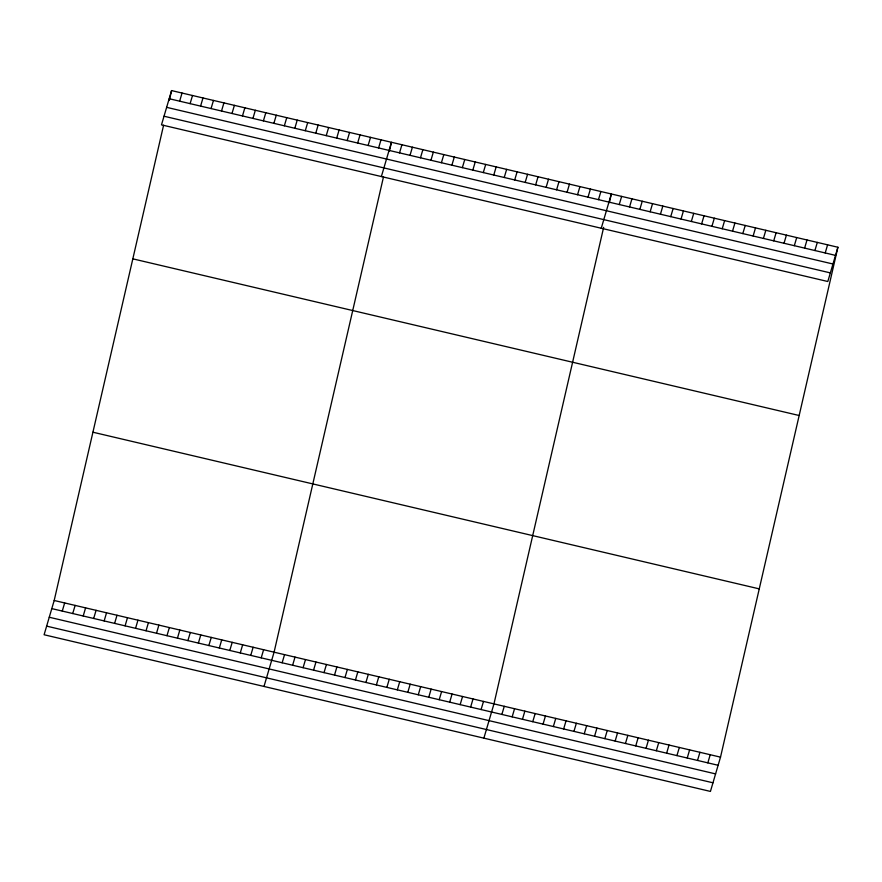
<?xml version="1.0" encoding="UTF-8"?>
<svg xmlns="http://www.w3.org/2000/svg" width="882" height="882" viewBox="0 0 882 882"><rect width="100%" height="100%" fill="white"/><g stroke="black" fill="none" stroke-linecap="round" stroke-linejoin="round"><path stroke-width="1.32" d="M837.9 247.247L827.812 281.512L161.483 124.858L171.571 90.581L837.9 247.247L720.517 757.142L710.429 791.419L44.1 634.753L54.188 600.488L163.589 125.222M169.289 100.482L171.571 90.581M383.483 176.918L274.082 652.184L263.994 686.45M389.469 150.943L391.454 142.278L381.366 176.554M603.652 227.38L493.964 703.88L483.876 738.157M609.352 202.64L611.347 193.974L601.259 228.251M179.641 101.176L182.045 93.04M190.115 103.635L192.508 95.51M200.589 106.094L202.981 97.968M62.269 611.072L64.662 602.946M211.063 108.563L213.455 100.427M72.732 613.541L75.124 605.405M221.525 111.022L223.918 102.885M83.206 616L85.598 607.863M231.999 113.48L234.392 105.355M93.679 618.458L96.072 610.333M242.473 115.95L244.865 107.813M104.153 620.928L106.546 612.792M252.947 118.409L255.339 110.272M114.616 623.387L117.008 615.25M263.409 120.867L265.802 112.742M125.09 625.845L127.482 617.72M273.883 123.337L276.275 115.2M135.563 628.315L137.956 620.178M284.357 125.795L286.749 117.659M146.037 630.773L148.43 622.637M294.831 128.254L297.223 120.128M156.5 633.232L158.892 625.106M305.293 130.712L307.686 122.587M166.974 635.69L169.366 627.565M315.767 133.182L318.159 125.046M177.447 638.16L179.84 630.024M326.241 135.641L328.633 127.504M187.91 640.619L190.314 632.482M336.715 138.099L339.107 129.974M198.384 643.077L200.776 634.952M347.177 140.569L349.57 132.432M208.858 645.547L211.25 637.41M357.651 143.027L360.043 134.891M219.331 648.005L221.724 639.869M368.125 145.486L370.517 137.36M229.794 650.464L232.198 642.339M378.599 147.956L380.991 139.819M240.268 652.934L242.66 644.797M250.742 655.392L253.134 647.256M399.535 152.873L401.927 144.736M261.215 657.851L263.608 649.714M410.009 155.331L412.401 147.206M420.482 157.801L422.875 149.664M282.152 662.779L284.544 654.642M430.945 160.259L433.338 152.123M292.626 665.237L295.018 657.101M441.419 162.718L443.811 154.593M303.099 667.696L305.492 659.571M451.893 165.188L454.285 157.051M313.562 670.166L315.965 662.029M462.355 167.646L464.759 159.51M324.036 672.624L326.428 664.488M472.829 170.105L475.222 161.979M334.51 675.083L336.902 666.957M483.303 172.574L485.695 164.438M344.983 677.552L347.376 669.416M493.777 175.033L496.169 166.896M355.446 680.011L357.838 671.875M504.239 177.491L506.643 169.355M365.92 682.47L368.312 674.333M514.713 179.95L517.106 171.825M376.393 684.928L378.786 676.803M525.187 182.42L527.579 174.283M386.867 687.398L389.26 679.261M535.661 184.878L538.053 176.742M397.33 689.856L399.722 681.72M546.123 187.337L548.527 179.211M407.804 692.315L410.196 684.189M556.597 189.806L558.99 181.67M418.277 694.784L420.67 686.648M567.071 192.265L569.463 184.129M428.751 697.243L431.144 689.107M577.545 194.724L579.937 186.598M439.214 699.702L441.606 691.576M588.007 197.182L590.411 189.057M449.688 702.16L452.08 694.035M598.481 199.652L600.874 191.515M460.161 704.63L462.554 696.493M470.635 707.088L473.028 698.952M619.252 204.536L621.645 196.399M481.098 709.547L483.49 701.422M629.55 206.95L631.942 198.825M639.847 209.376L642.239 201.239M501.869 714.431L504.261 706.306M650.144 211.801L652.537 203.665M512.166 716.857L514.559 708.72M660.442 214.216L662.834 206.079M522.464 719.282L524.856 711.146M670.739 216.641L673.131 208.505M532.761 721.697L535.154 713.56M681.036 219.056L683.429 210.93M543.058 724.122L545.451 715.986M691.334 221.481L693.726 213.345M553.356 726.536L555.748 718.411M701.631 223.907L704.023 215.77M563.653 728.962L566.046 720.826M711.928 226.321L714.321 218.196M573.95 731.387L576.354 723.251M722.226 228.747L724.629 220.61M584.248 733.802L586.651 725.677M732.523 231.161L734.927 223.036M594.556 736.227L596.949 728.091M742.82 233.587L745.224 225.45M604.854 738.642L607.246 730.517M753.129 236.012L755.521 227.876M615.151 741.067L617.543 732.931M763.426 238.427L765.819 230.301M625.448 743.493L627.841 735.356M773.723 240.852L776.116 232.716M635.746 745.907L638.138 737.782M784.021 243.267L786.413 235.141M646.043 748.333L648.435 740.196M794.318 245.692L796.711 237.556M656.34 750.747L658.733 742.622M804.616 248.118L807.008 239.981M666.638 753.173L669.03 745.036M814.913 250.532L817.305 242.407M676.935 755.598L679.327 747.462M825.21 252.958L827.603 244.821M687.232 758.013L689.625 749.887M697.53 760.438L699.922 752.302M707.827 762.853L710.219 754.727M169.179 98.718L835.508 255.372M166.632 107.339L832.972 264.005M164.019 116.226L830.348 272.891M132.829 258.845L799.169 415.51M92.919 432.213L759.259 588.878M54.188 600.488L720.517 757.142M51.795 608.613L718.124 765.278M49.26 617.246L715.589 773.9M46.636 626.132L712.976 782.797"/></g></svg>
